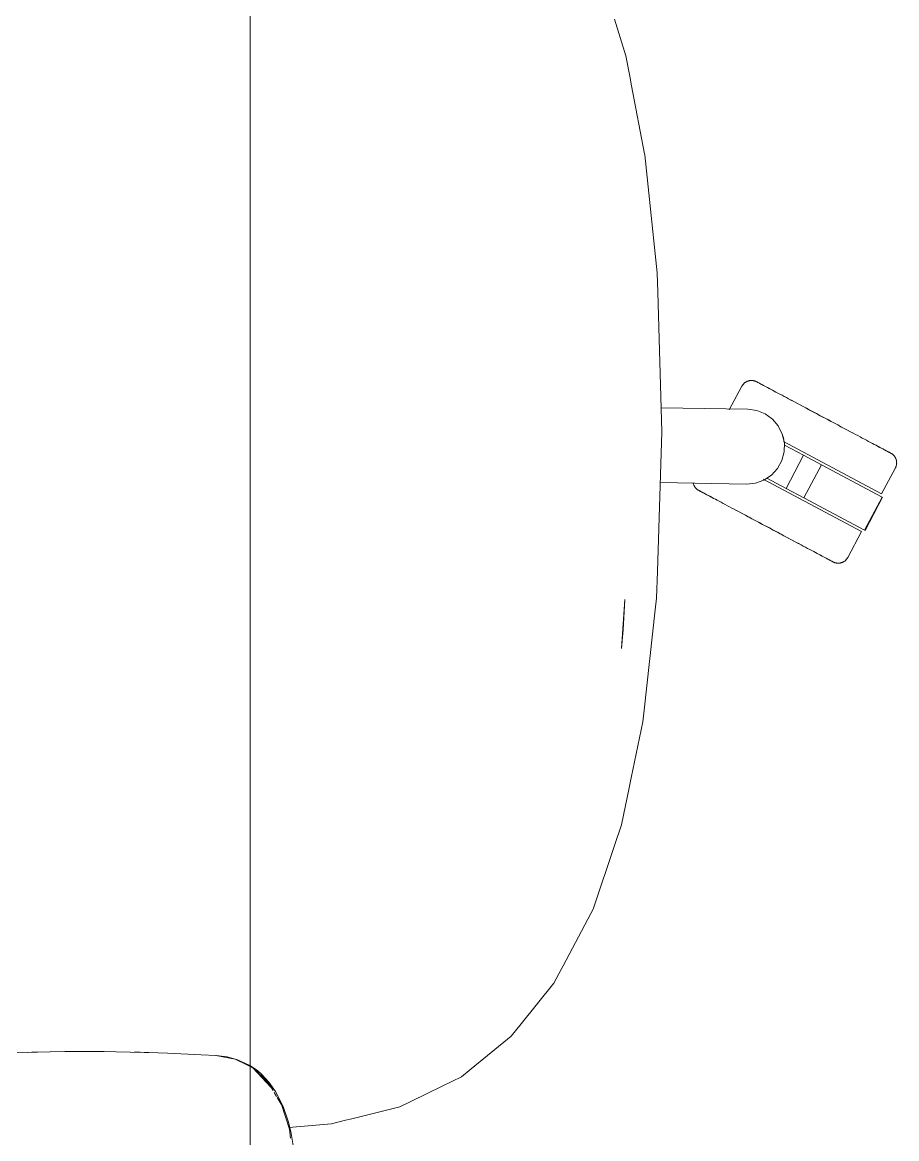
# Model space of a CAD drawing. Header units: millimetres. Extents: x 155927 to 295199, y -4084 to 97293.
# Drawn here: x 199900.5 to 200227.4, y 11062.7 to 11479.9 of the extents above; entities that cross this region are included whole.
import ezdxf

# ---------------------------------------------------------------- set-up
doc = ezdxf.new("R2010")
doc.units = ezdxf.units.MM
doc.header["$MEASUREMENT"] = 0
doc.layers.add('G-IMPT', color=8, linetype='CONTINUOUS', lineweight=9)
doc.layers.add('I-FURN', color=8, linetype='CONTINUOUS', lineweight=9)

msp = doc.modelspace()

# ---------------------------------------------------------------- linework, layer by layer
at = {"layer": 'G-IMPT'}
for p, q in [((200121.94, 11481.04), (200126.13, 11467.44)), ((200126.13, 11467.44), (200127.59, 11459.83)), ((200128.29, 11456.17), (200127.59, 11459.83)), ((200128.29, 11456.17), (200133.16, 11430.79)), ((200133.25, 11430.33), (200133.16, 11430.79)), ((200133.25, 11430.33), (200137.07, 11393.34)), ((200137.07, 11393.34), (200137.8, 11386.27)), ((200138.03, 11379.01), (200137.8, 11386.27)), ((200139.64, 11326.85), (200138.03, 11379.01)), ((200137.94, 11274.66), (200139.64, 11326.85)), ((200137.94, 11274.66), (200137.61, 11264.72)), ((200125.73, 11264.19), (200124.49, 11245.91)), ((200125.73, 11264.19), (200125.1, 11252.85)), ((200137.13, 11260.35), (200137.61, 11264.72)), ((200137.13, 11260.35), (200133, 11222.9)), ((200124.49, 11245.91), (200125.1, 11252.85)), ((200132.52, 11218.49), (200133, 11222.9)), ((200128.17, 11197.54), (200132.52, 11218.49)), ((200128.17, 11197.54), (200127.4, 11193.86)), ((200127.4, 11193.86), (200124.53, 11180.04)), ((200122.02, 11172.61), (200124.53, 11180.04)), ((200122.02, 11172.61), (200113.87, 11148.52)), ((200102.69, 11127.35), (200112.99, 11146.86)), ((200112.99, 11146.86), (200113.87, 11148.52)), ((200099.26, 11120.84), (200101.97, 11125.97)), ((200102.69, 11127.35), (200101.97, 11125.97)), ((200099.26, 11120.84), (200087.05, 11105.71)), ((200083.29, 11101.05), (200087.05, 11105.71)), ((200068.34, 11088.88), (200083.29, 11101.05)), ((199910.89, 11095.18), (199898.59, 11094.89)), ((199902.46, 11094.97), (199904.12, 11095.05)), ((199904.12, 11095.05), (199906.19, 11095.05)), ((199910.89, 11095.18), (199916.36, 11095.26)), ((199931.08, 11095.26), (199916.36, 11095.26)), ((199935.59, 11095.21), (199931.08, 11095.26)), ((199935.59, 11095.21), (199951.26, 11094.83)), ((199942.31, 11095.04), (199944.53, 11095.03)), ((199947.86, 11094.89), (199944.53, 11095.03)), ((199951.26, 11094.83), (199954.8, 11094.71)), ((199967.36, 11094.09), (199954.8, 11094.71)), ((199967.36, 11094.09), (199973.03, 11093.81)), ((199980.15, 11092.44), (199972.8, 11093.81)), ((199973.03, 11093.81), (199977.04, 11093.31)), ((199977.04, 11093.31), (199980.99, 11092.24)), ((199984.41, 11090.34), (199980.15, 11092.44)), ((199985.32, 11090.26), (199980.99, 11092.24)), ((199984.41, 11090.34), (199985.68, 11089.71)), ((199985.32, 11090.26), (199985.83, 11089.9)), ((199985.83, 11089.9), (199988.53, 11088.05)), ((199985.83, 11089.63), (199986.64, 11089.23)), ((199992.35, 11083.93), (199986.64, 11089.23)), ((199993.55, 11081.84), (199986.64, 11089.23)), ((199986.64, 11089.23), (199989.06, 11087)), ((200068.34, 11088.88), (200064.69, 11085.9)), ((199989.86, 11086.92), (199988.53, 11088.05)), ((199992.13, 11083.47), (199989.06, 11087)), ((199989.86, 11086.92), (199992.72, 11083.87)), ((200064.69, 11085.9), (200057.53, 11082.37)), ((199993.55, 11081.84), (199992.27, 11083.31)), ((199994.24, 11080.78), (199992.35, 11083.93)), ((199992.72, 11083.87), (199995.17, 11080.42)), ((199995.57, 11078.55), (199994.71, 11079.99)), ((199995.97, 11079.05), (199995.17, 11080.42)), ((200046.06, 11076.73), (200057.53, 11082.37)), ((199997.32, 11075.63), (199995.85, 11078.08)), ((199998.18, 11074.41), (199995.97, 11079.05)), ((200046.06, 11076.73), (200041.7, 11074.58)), ((200000.35, 11066.23), (199997.37, 11075.45)), ((199999.92, 11069.32), (199998.18, 11074.41)), ((200041.7, 11074.58), (200023.75, 11070.18)), ((199999.92, 11069.32), (200000.9, 11065.39)), ((200000.21, 11066.86), (200016.09, 11068.3)), ((200016.09, 11068.3), (200021.38, 11069.6)), ((200023.75, 11070.18), (200021.38, 11069.6)), ((200000.81, 11062.94), (200000.35, 11066.23)), ((200000.9, 11065.39), (200002.01, 11058.63))]:
    msp.add_line(p, q, dxfattribs=at)
at = {"layer": 'I-FURN'}
for p, q in [((199985.68, 12084.61), (199985.68, 10684.61)), ((199985.68, 10684.61), (199985.68, 12084.61)), ((200169.51, 11343.93), (200164.81, 11335.09)), ((200169.51, 11343.93), (200169.59, 11344.07)), ((200169.59, 11344.07), (200169.68, 11344.21)), ((200169.68, 11344.21), (200169.77, 11344.34)), ((200169.77, 11344.34), (200169.86, 11344.47)), ((200169.86, 11344.47), (200169.96, 11344.6)), ((200169.96, 11344.6), (200170.07, 11344.72)), ((200170.07, 11344.72), (200170.18, 11344.84)), ((200170.18, 11344.84), (200170.29, 11344.96)), ((200170.29, 11344.96), (200170.41, 11345.06)), ((200170.41, 11345.06), (200170.53, 11345.17)), ((200170.53, 11345.17), (200170.66, 11345.27)), ((200170.66, 11345.27), (200170.79, 11345.36)), ((200170.79, 11345.36), (200170.92, 11345.45)), ((200170.92, 11345.45), (200171.06, 11345.53)), ((200171.06, 11345.53), (200171.2, 11345.61)), ((200171.2, 11345.61), (200171.35, 11345.68)), ((200171.35, 11345.68), (200171.5, 11345.75)), ((200171.5, 11345.75), (200171.65, 11345.81)), ((200171.65, 11345.81), (200171.8, 11345.86)), ((200171.8, 11345.86), (200171.95, 11345.91)), ((200171.95, 11345.91), (200172.11, 11345.95)), ((200172.11, 11345.95), (200172.26, 11345.99)), ((200172.26, 11345.99), (200172.42, 11346.02)), ((200172.42, 11346.02), (200172.58, 11346.04)), ((200172.58, 11346.04), (200172.74, 11346.06)), ((200172.74, 11346.06), (200172.9, 11346.07)), ((200172.9, 11346.07), (200173.06, 11346.07)), ((200173.06, 11346.07), (200173.23, 11346.07)), ((200173.23, 11346.07), (200173.39, 11346.06)), ((200173.39, 11346.06), (200173.55, 11346.04)), ((200173.55, 11346.04), (200173.71, 11346.02)), ((200173.71, 11346.02), (200173.87, 11345.99)), ((200173.87, 11345.99), (200174.02, 11345.96)), ((200174.02, 11345.96), (200174.18, 11345.92)), ((200174.18, 11345.92), (200174.33, 11345.87)), ((200174.33, 11345.87), (200174.48, 11345.81)), ((200174.48, 11345.81), (200174.63, 11345.76)), ((200174.63, 11345.76), (200174.78, 11345.69)), ((200174.78, 11345.69), (200174.93, 11345.62)), ((200174.93, 11345.62), (200174.97, 11345.6)), ((200174.97, 11345.6), (200174.99, 11345.59)), ((200175.01, 11345.57), (200174.97, 11345.6)), ((200174.97, 11345.6), (200174.97, 11345.6)), ((200174.99, 11345.59), (200175.05, 11345.56)), ((200175.09, 11345.53), (200175.01, 11345.57)), ((200175.05, 11345.56), (200175.15, 11345.5)), ((200175.22, 11345.46), (200175.09, 11345.53)), ((200175.15, 11345.5), (200175.29, 11345.43)), ((200175.38, 11345.38), (200175.22, 11345.46)), ((200175.29, 11345.43), (200175.47, 11345.33)), ((200175.58, 11345.27), (200175.38, 11345.38)), ((200175.47, 11345.33), (200175.69, 11345.22)), ((200175.82, 11345.14), (200175.58, 11345.27)), ((200175.69, 11345.22), (200175.94, 11345.08)), ((200176.1, 11345), (200175.82, 11345.14)), ((200175.94, 11345.08), (200176.24, 11344.92)), ((200176.42, 11344.83), (200176.1, 11345)), ((200176.24, 11344.92), (200176.58, 11344.74)), ((200176.77, 11344.64), (200176.42, 11344.83)), ((200176.58, 11344.74), (200176.95, 11344.54)), ((200177.17, 11344.43), (200176.77, 11344.64)), ((200176.95, 11344.54), (200177.36, 11344.33)), ((200177.6, 11344.2), (200177.17, 11344.43)), ((200177.36, 11344.33), (200177.81, 11344.09)), ((200178.06, 11343.95), (200177.6, 11344.2)), ((200177.81, 11344.09), (200178.29, 11343.83)), ((200178.56, 11343.69), (200178.06, 11343.95)), ((200178.29, 11343.83), (200178.8, 11343.56)), ((200179.1, 11343.4), (200178.56, 11343.69)), ((200178.8, 11343.56), (200179.36, 11343.26)), ((200179.67, 11343.1), (200179.1, 11343.4)), ((200179.36, 11343.26), (200179.94, 11342.95)), ((200180.27, 11342.78), (200179.67, 11343.1)), ((200180.9, 11342.44), (200180.27, 11342.78)), ((200181.57, 11342.09), (200180.9, 11342.44)), ((200182.26, 11341.72), (200181.57, 11342.09)), ((200182.98, 11341.34), (200182.26, 11341.72)), ((200183.73, 11340.94), (200182.98, 11341.34)), ((200184.51, 11340.52), (200183.73, 11340.94)), ((200185.31, 11340.1), (200184.51, 11340.52)), ((200186.13, 11339.66), (200185.31, 11340.1)), ((200185.69, 11339.9), (200186.52, 11339.45)), ((200186.98, 11339.21), (200186.13, 11339.66)), ((200186.52, 11339.45), (200187.38, 11339)), ((200187.85, 11338.75), (200186.98, 11339.21)), ((200187.38, 11339), (200188.25, 11338.53)), ((200188.74, 11338.28), (200187.85, 11338.75)), ((200139.36, 11335.87), (200171.7, 11335.31)), ((200171.7, 11335.31), (200175.04, 11334.84)), ((200175.04, 11334.84), (200178.18, 11333.59)), ((200188.25, 11338.53), (200189.15, 11338.06)), ((200189.64, 11337.79), (200188.74, 11338.28)), ((200189.15, 11338.06), (200190.06, 11337.57)), ((200190.56, 11337.3), (200189.64, 11337.79)), ((200190.06, 11337.57), (200190.99, 11337.08)), ((200191.5, 11336.81), (200190.56, 11337.3)), ((200190.99, 11337.08), (200191.94, 11336.57)), ((200192.45, 11336.3), (200191.5, 11336.81)), ((200191.94, 11336.57), (200192.9, 11336.06)), ((200193.42, 11335.79), (200192.45, 11336.3)), ((200192.9, 11336.06), (200193.86, 11335.55)), ((200194.39, 11335.27), (200193.42, 11335.79)), ((200193.86, 11335.55), (200194.84, 11335.03)), ((200195.37, 11334.75), (200194.39, 11335.27)), ((200194.84, 11335.03), (200195.83, 11334.5)), ((200196.37, 11334.22), (200195.37, 11334.75)), ((200195.83, 11334.5), (200196.82, 11333.98)), ((200178.18, 11333.59), (200180.92, 11331.63)), ((200180.92, 11331.63), (200183.11, 11329.06)), ((200197.36, 11333.69), (200196.37, 11334.22)), ((200196.82, 11333.98), (200197.82, 11333.44)), ((200198.36, 11333.16), (200197.36, 11333.69)), ((200197.82, 11333.44), (200198.83, 11332.91)), ((200199.37, 11332.62), (200198.36, 11333.16)), ((200198.83, 11332.91), (200199.83, 11332.38)), ((200200.37, 11332.09), (200199.37, 11332.62)), ((200199.83, 11332.38), (200200.84, 11331.84)), ((200201.38, 11331.55), (200200.37, 11332.09)), ((200200.84, 11331.84), (200201.84, 11331.31)), ((200202.38, 11331.02), (200201.38, 11331.55)), ((200201.84, 11331.31), (200202.84, 11330.78)), ((200203.38, 11330.49), (200202.38, 11331.02)), ((200202.84, 11330.78), (200203.84, 11330.25)), ((200204.37, 11329.96), (200203.38, 11330.49)), ((200203.84, 11330.25), (200204.83, 11329.72)), ((200183.11, 11329.06), (200184.63, 11326.05)), ((200205.36, 11329.44), (200204.37, 11329.96)), ((200204.83, 11329.72), (200205.81, 11329.2)), ((200206.34, 11328.92), (200205.36, 11329.44)), ((200205.81, 11329.2), (200206.79, 11328.68)), ((200207.31, 11328.4), (200206.34, 11328.92)), ((200206.79, 11328.68), (200207.75, 11328.17)), ((200208.27, 11327.89), (200207.31, 11328.4)), ((200207.75, 11328.17), (200208.7, 11327.66)), ((200209.21, 11327.39), (200208.27, 11327.89)), ((200208.7, 11327.66), (200209.64, 11327.16)), ((200210.14, 11326.9), (200209.21, 11327.39)), ((200209.64, 11327.16), (200210.56, 11326.67)), ((200211.05, 11326.41), (200210.14, 11326.9)), ((200210.56, 11326.67), (200210.96, 11326.46)), ((200211.95, 11325.93), (200211.05, 11326.41)), ((200184.63, 11326.05), (200185.38, 11322.76)), ((200185.04, 11323.25), (200221.76, 11303.73)), ((200185.38, 11322.76), (200185.32, 11319.39)), ((200185.45, 11321.9), (200192.59, 11318.11)), ((200212.83, 11325.47), (200211.95, 11325.93)), ((200213.68, 11325.01), (200212.83, 11325.47)), ((200214.52, 11324.57), (200213.68, 11325.01)), ((200215.33, 11324.14), (200214.52, 11324.57)), ((200216.12, 11323.72), (200215.33, 11324.14)), ((200216.88, 11323.31), (200216.12, 11323.72)), ((200217.62, 11322.92), (200216.88, 11323.31)), ((200218.32, 11322.54), (200217.62, 11322.92)), ((200219, 11322.18), (200218.32, 11322.54)), ((200219.65, 11321.84), (200219, 11322.18)), ((200185.32, 11319.39), (200184.45, 11316.13)), ((200192.59, 11318.11), (200186.02, 11305.74)), ((200192.59, 11318.11), (200199.23, 11314.57)), ((200220.26, 11321.51), (200219.65, 11321.84)), ((200220.85, 11321.2), (200220.26, 11321.51)), ((200220.54, 11321.37), (200221.11, 11321.06)), ((200221.4, 11320.91), (200220.85, 11321.2)), ((200221.11, 11321.06), (200221.64, 11320.78)), ((200221.92, 11320.63), (200221.4, 11320.91)), ((200221.64, 11320.78), (200222.14, 11320.51)), ((200222.4, 11320.38), (200221.92, 11320.63)), ((200222.14, 11320.51), (200222.61, 11320.27)), ((200222.85, 11320.14), (200222.4, 11320.38)), ((200222.61, 11320.27), (200223.04, 11320.04)), ((200223.26, 11319.92), (200222.85, 11320.14)), ((200223.04, 11320.04), (200223.43, 11319.83)), ((200223.63, 11319.72), (200223.26, 11319.92)), ((200223.43, 11319.83), (200223.79, 11319.64)), ((200223.96, 11319.55), (200223.63, 11319.72)), ((200223.79, 11319.64), (200224.1, 11319.47)), ((200224.26, 11319.39), (200223.96, 11319.55)), ((200224.1, 11319.47), (200224.38, 11319.32)), ((200224.52, 11319.25), (200224.26, 11319.39)), ((200224.38, 11319.32), (200224.62, 11319.19)), ((200224.74, 11319.13), (200224.52, 11319.25)), ((200224.62, 11319.19), (200224.83, 11319.09)), ((200224.92, 11319.04), (200224.74, 11319.13)), ((200224.83, 11319.09), (200224.99, 11319)), ((200225.06, 11318.96), (200224.92, 11319.04)), ((200224.99, 11319), (200225.11, 11318.94)), ((200225.16, 11318.91), (200225.06, 11318.96)), ((200225.11, 11318.94), (200225.19, 11318.89)), ((200225.22, 11318.88), (200225.16, 11318.91)), ((200225.19, 11318.89), (200225.23, 11318.87)), ((200225.24, 11318.87), (200225.22, 11318.88)), ((200225.23, 11318.87), (200225.24, 11318.87)), ((200225.24, 11318.87), (200225.38, 11318.79)), ((200225.38, 11318.79), (200225.52, 11318.7)), ((200225.52, 11318.7), (200225.65, 11318.61)), ((200225.65, 11318.61), (200225.78, 11318.52)), ((200225.78, 11318.52), (200225.91, 11318.42)), ((200225.91, 11318.42), (200226.03, 11318.32)), ((200226.03, 11318.32), (200226.15, 11318.21)), ((200226.15, 11318.21), (200226.26, 11318.09)), ((200226.26, 11318.09), (200226.37, 11317.97)), ((200226.37, 11317.97), (200226.48, 11317.85)), ((200226.48, 11317.85), (200226.58, 11317.72)), ((200184.45, 11316.13), (200182.83, 11313.17)), ((200199.23, 11314.57), (200192.66, 11302.21)), ((200199.23, 11314.57), (200221.94, 11302.5)), ((200226.58, 11317.72), (200226.67, 11317.59)), ((200226.67, 11317.59), (200226.76, 11317.46)), ((200226.76, 11317.46), (200226.84, 11317.32)), ((200226.84, 11317.32), (200226.92, 11317.18)), ((200226.92, 11317.18), (200226.99, 11317.03)), ((200227, 11313.6), (200226.93, 11313.45)), ((200226.99, 11317.03), (200227.06, 11316.89)), ((200227.06, 11313.75), (200227, 11313.6)), ((200227.06, 11316.89), (200227.12, 11316.74)), ((200227.12, 11313.9), (200227.06, 11313.75)), ((200227.12, 11316.74), (200227.17, 11316.58)), ((200227.18, 11314.05), (200227.12, 11313.9)), ((200227.17, 11316.58), (200227.22, 11316.43)), ((200227.22, 11314.2), (200227.18, 11314.05)), ((200227.22, 11316.43), (200227.26, 11316.27)), ((200227.26, 11314.36), (200227.22, 11314.2)), ((200227.26, 11316.27), (200227.3, 11316.12)), ((200227.3, 11314.52), (200227.26, 11314.36)), ((200227.3, 11316.12), (200227.32, 11315.96)), ((200227.33, 11314.67), (200227.3, 11314.52)), ((200227.32, 11315.96), (200227.35, 11315.8)), ((200227.35, 11314.83), (200227.33, 11314.67)), ((200227.35, 11315.8), (200227.36, 11315.64)), ((200227.37, 11314.99), (200227.35, 11314.83)), ((200227.36, 11315.64), (200227.37, 11315.48)), ((200227.37, 11315.48), (200227.38, 11315.32)), ((200227.38, 11315.32), (200227.37, 11315.16)), ((200227.37, 11315.16), (200227.37, 11314.99)), ((200180.55, 11310.68), (200177.74, 11308.82)), ((200186.02, 11305.74), (200178.87, 11309.54)), ((200182.83, 11313.17), (200180.55, 11310.68)), ((200221.76, 11303.73), (200226.91, 11313.42)), ((200226.93, 11313.45), (200226.91, 11313.42)), ((200171.21, 11307.33), (200139.02, 11307.89)), ((200151.35, 11307.58), (200151.31, 11307.73)), ((200151.39, 11307.42), (200151.35, 11307.58)), ((200151.44, 11307.27), (200151.39, 11307.42)), ((200151.49, 11307.11), (200151.44, 11307.27)), ((200151.55, 11306.96), (200151.49, 11307.11)), ((200151.62, 11306.82), (200151.55, 11306.96)), ((200151.69, 11306.67), (200151.62, 11306.82)), ((200151.77, 11306.53), (200151.69, 11306.67)), ((200151.85, 11306.39), (200151.77, 11306.53)), ((200151.94, 11306.26), (200151.85, 11306.39)), ((200152.03, 11306.13), (200151.94, 11306.26)), ((200152.13, 11306), (200152.03, 11306.13)), ((200152.24, 11305.88), (200152.13, 11306)), ((200152.35, 11305.76), (200152.24, 11305.88)), ((200152.46, 11305.64), (200152.35, 11305.76)), ((200152.58, 11305.53), (200152.46, 11305.64)), ((200152.7, 11305.43), (200152.58, 11305.53)), ((200152.83, 11305.33), (200152.7, 11305.43)), ((200152.96, 11305.23), (200152.83, 11305.33)), ((200153.09, 11305.15), (200152.96, 11305.23)), ((200174.57, 11307.67), (200171.21, 11307.33)), ((200177.74, 11308.82), (200174.57, 11307.67)), ((200177.49, 11309.14), (200214.24, 11289.6)), ((200192.66, 11302.21), (200186.02, 11305.74)), ((200153.23, 11305.06), (200153.09, 11305.15)), ((200153.37, 11304.98), (200153.23, 11305.06)), ((200153.38, 11304.98), (200153.37, 11304.98)), ((200153.37, 11304.98), (200153.39, 11304.97)), ((200153.42, 11304.96), (200153.38, 11304.98)), ((200153.39, 11304.97), (200153.45, 11304.94)), ((200153.5, 11304.91), (200153.42, 11304.96)), ((200153.45, 11304.94), (200153.55, 11304.89)), ((200153.62, 11304.85), (200153.5, 11304.91)), ((200153.55, 11304.89), (200153.69, 11304.81)), ((200153.78, 11304.76), (200153.62, 11304.85)), ((200153.69, 11304.81), (200153.87, 11304.72)), ((200153.98, 11304.66), (200153.78, 11304.76)), ((200153.87, 11304.72), (200154.09, 11304.6)), ((200154.22, 11304.53), (200153.98, 11304.66)), ((200154.09, 11304.6), (200154.35, 11304.46)), ((200154.5, 11304.38), (200154.22, 11304.53)), ((200154.35, 11304.46), (200154.65, 11304.3)), ((200154.82, 11304.21), (200154.5, 11304.38)), ((200154.65, 11304.3), (200154.98, 11304.13)), ((200155.18, 11304.02), (200154.82, 11304.21)), ((200154.98, 11304.13), (200155.35, 11303.93)), ((200155.57, 11303.81), (200155.18, 11304.02)), ((200155.35, 11303.93), (200155.76, 11303.71)), ((200156, 11303.58), (200155.57, 11303.81)), ((200155.76, 11303.71), (200156.21, 11303.47)), ((200156.47, 11303.34), (200156, 11303.58)), ((200156.21, 11303.47), (200156.69, 11303.22)), ((200156.97, 11303.07), (200156.47, 11303.34)), ((200156.69, 11303.22), (200157.21, 11302.94)), ((200157.5, 11302.79), (200156.97, 11303.07)), ((200157.21, 11302.94), (200157.76, 11302.65)), ((200158.07, 11302.48), (200157.5, 11302.79)), ((200157.76, 11302.65), (200158.34, 11302.34)), ((200158.34, 11302.34), (200158.96, 11302.01)), ((200158.96, 11302.01), (200159.61, 11301.67)), ((200159.61, 11301.67), (200160.29, 11301.31)), ((200160.29, 11301.31), (200160.99, 11300.93)), ((200215.37, 11290.14), (200192.66, 11302.21)), ((200221.94, 11302.5), (200215.37, 11290.14)), ((200215.54, 11290.05), (200222.11, 11302.41)), ((200160.99, 11300.93), (200161.73, 11300.54)), ((200161.73, 11300.54), (200162.49, 11300.13)), ((200162.49, 11300.13), (200163.28, 11299.71)), ((200163.28, 11299.71), (200164.09, 11299.28)), ((200164.09, 11299.28), (200164.92, 11298.84)), ((200164.92, 11298.84), (200165.78, 11298.38)), ((200165.78, 11298.38), (200166.66, 11297.92)), ((200166.66, 11297.92), (200167.55, 11297.44)), ((200168.05, 11297.18), (200167.14, 11297.66)), ((200167.55, 11297.44), (200168.47, 11296.95)), ((200168.97, 11296.69), (200168.05, 11297.18)), ((200168.47, 11296.95), (200169.4, 11296.46)), ((200169.91, 11296.19), (200168.97, 11296.69)), ((200169.4, 11296.46), (200170.34, 11295.96)), ((200170.86, 11295.68), (200169.91, 11296.19)), ((200170.34, 11295.96), (200171.3, 11295.45)), ((200171.82, 11295.17), (200170.86, 11295.68)), ((200171.3, 11295.45), (200172.27, 11294.93)), ((200172.8, 11294.65), (200171.82, 11295.17)), ((200172.27, 11294.93), (200173.25, 11294.41)), ((200173.78, 11294.13), (200172.8, 11294.65)), ((200173.25, 11294.41), (200174.23, 11293.89)), ((200174.77, 11293.6), (200173.78, 11294.13)), ((200174.23, 11293.89), (200175.23, 11293.36)), ((200175.77, 11293.07), (200174.77, 11293.6)), ((200175.23, 11293.36), (200176.23, 11292.83)), ((200176.77, 11292.54), (200175.77, 11293.07)), ((200176.23, 11292.83), (200177.23, 11292.3)), ((200177.77, 11292.01), (200176.77, 11292.54)), ((200177.23, 11292.3), (200178.24, 11291.76)), ((200178.78, 11291.47), (200177.77, 11292.01)), ((200178.24, 11291.76), (200179.24, 11291.23)), ((200179.78, 11290.94), (200178.78, 11291.47)), ((200179.24, 11291.23), (200180.24, 11290.69)), ((200180.79, 11290.41), (200179.78, 11290.94)), ((200180.24, 11290.69), (200181.25, 11290.16)), ((200181.79, 11289.87), (200180.79, 11290.41)), ((200181.25, 11290.16), (200182.24, 11289.63)), ((200182.78, 11289.35), (200181.79, 11289.87)), ((200182.24, 11289.63), (200183.23, 11289.1)), ((200183.77, 11288.82), (200182.78, 11289.35)), ((200183.23, 11289.1), (200184.22, 11288.58)), ((200184.75, 11288.3), (200183.77, 11288.82)), ((200184.22, 11288.58), (200185.19, 11288.06)), ((200209.09, 11279.92), (200214.24, 11289.6)), ((200185.71, 11287.78), (200184.75, 11288.3)), ((200185.19, 11288.06), (200186.16, 11287.55)), ((200186.67, 11287.28), (200185.71, 11287.78)), ((200186.16, 11287.55), (200187.11, 11287.04)), ((200187.62, 11286.77), (200186.67, 11287.28)), ((200187.11, 11287.04), (200188.04, 11286.55)), ((200188.54, 11286.28), (200187.62, 11286.77)), ((200188.04, 11286.55), (200188.97, 11286.05)), ((200189.46, 11285.79), (200188.54, 11286.28)), ((200188.97, 11286.05), (200189.87, 11285.57)), ((200190.35, 11285.32), (200189.46, 11285.79)), ((200189.87, 11285.57), (200190.76, 11285.1)), ((200191.23, 11284.85), (200190.35, 11285.32)), ((200190.76, 11285.1), (200191.63, 11284.64)), ((200192.09, 11284.4), (200191.23, 11284.85)), ((200191.63, 11284.64), (200192.48, 11284.19)), ((200192.92, 11283.95), (200192.09, 11284.4)), ((200192.48, 11284.19), (200193.3, 11283.75)), ((200193.3, 11283.75), (200194.1, 11283.33)), ((200194.1, 11283.33), (200194.88, 11282.91)), ((200194.88, 11282.91), (200195.63, 11282.51)), ((200195.63, 11282.51), (200196.35, 11282.13)), ((200196.35, 11282.13), (200197.04, 11281.76)), ((200197.04, 11281.76), (200197.71, 11281.41)), ((200197.71, 11281.41), (200198.34, 11281.07)), ((200198.34, 11281.07), (200198.94, 11280.75)), ((200199.25, 11280.59), (200198.67, 11280.9)), ((200198.94, 11280.75), (200199.51, 11280.45)), ((200199.8, 11280.29), (200199.25, 11280.59)), ((200199.51, 11280.45), (200200.05, 11280.16)), ((200200.32, 11280.02), (200199.8, 11280.29)), ((200200.05, 11280.16), (200200.55, 11279.9)), ((200200.8, 11279.76), (200200.32, 11280.02)), ((200200.55, 11279.9), (200201.01, 11279.65)), ((200201.25, 11279.52), (200200.8, 11279.76)), ((200201.01, 11279.65), (200201.44, 11279.42)), ((200201.66, 11279.31), (200201.25, 11279.52)), ((200201.44, 11279.42), (200201.84, 11279.21)), ((200202.03, 11279.11), (200201.66, 11279.31)), ((200201.84, 11279.21), (200202.19, 11279.02)), ((200202.37, 11278.93), (200202.03, 11279.11)), ((200202.19, 11279.02), (200202.51, 11278.85)), ((200202.66, 11278.77), (200202.37, 11278.93)), ((200202.51, 11278.85), (200202.79, 11278.71)), ((200202.92, 11278.63), (200202.66, 11278.77)), ((200202.79, 11278.71), (200203.03, 11278.58)), ((200203.14, 11278.52), (200202.92, 11278.63)), ((200203.03, 11278.58), (200203.23, 11278.47)), ((200203.32, 11278.42), (200203.14, 11278.52)), ((200203.23, 11278.47), (200203.39, 11278.39)), ((200203.46, 11278.35), (200203.32, 11278.42)), ((200203.39, 11278.39), (200203.51, 11278.32)), ((200203.56, 11278.29), (200203.46, 11278.35)), ((200203.51, 11278.32), (200203.6, 11278.28)), ((200203.62, 11278.26), (200203.56, 11278.29)), ((200203.6, 11278.28), (200203.64, 11278.25)), ((200203.64, 11278.25), (200203.62, 11278.26)), ((200203.68, 11278.23), (200203.64, 11278.25)), ((200203.64, 11278.25), (200203.64, 11278.25)), ((200203.83, 11278.16), (200203.68, 11278.23)), ((200203.97, 11278.09), (200203.83, 11278.16)), ((200204.12, 11278.03), (200203.97, 11278.09)), ((200204.28, 11277.98), (200204.12, 11278.03)), ((200204.43, 11277.93), (200204.28, 11277.98)), ((200204.59, 11277.89), (200204.43, 11277.93)), ((200204.74, 11277.86), (200204.59, 11277.89)), ((200204.9, 11277.83), (200204.74, 11277.86)), ((200205.06, 11277.81), (200204.9, 11277.83)), ((200205.22, 11277.79), (200205.06, 11277.81)), ((200205.38, 11277.78), (200205.22, 11277.79)), ((200205.54, 11277.78), (200205.38, 11277.78)), ((200205.71, 11277.78), (200205.54, 11277.78)), ((200205.87, 11277.79), (200205.71, 11277.78)), ((200206.03, 11277.81), (200205.87, 11277.79)), ((200206.19, 11277.83), (200206.03, 11277.81)), ((200206.34, 11277.86), (200206.19, 11277.83)), ((200206.5, 11277.9), (200206.34, 11277.86)), ((200206.66, 11277.94), (200206.5, 11277.9)), ((200206.81, 11277.99), (200206.66, 11277.94)), ((200206.96, 11278.04), (200206.81, 11277.99)), ((200207.11, 11278.1), (200206.96, 11278.04)), ((200207.26, 11278.17), (200207.11, 11278.1)), ((200207.4, 11278.24), (200207.26, 11278.17)), ((200207.55, 11278.32), (200207.4, 11278.24)), ((200207.68, 11278.4), (200207.55, 11278.32)), ((200207.82, 11278.49), (200207.68, 11278.4)), ((200207.95, 11278.58), (200207.82, 11278.49)), ((200208.08, 11278.68), (200207.95, 11278.58)), ((200208.2, 11278.79), (200208.08, 11278.68)), ((200208.32, 11278.89), (200208.2, 11278.79)), ((200208.43, 11279.01), (200208.32, 11278.89)), ((200208.54, 11279.13), (200208.43, 11279.01)), ((200208.65, 11279.25), (200208.54, 11279.13)), ((200208.75, 11279.38), (200208.65, 11279.25)), ((200208.84, 11279.51), (200208.75, 11279.38)), ((200208.93, 11279.64), (200208.84, 11279.51)), ((200209.02, 11279.78), (200208.93, 11279.64)), ((200209.09, 11279.92), (200209.02, 11279.78))]:
    msp.add_line(p, q, dxfattribs=at)
msp.add_arc((200171.65, 11321.31), 13.81, 12.3473, 17.336, dxfattribs=at)
msp.add_open_spline([(200184.97, 11324.96), (200185.08, 11324.54), (200185.16, 11324.1), (200185.21, 11323.67)], degree=3, dxfattribs=at)

doc.saveas('drawing.dxf')
